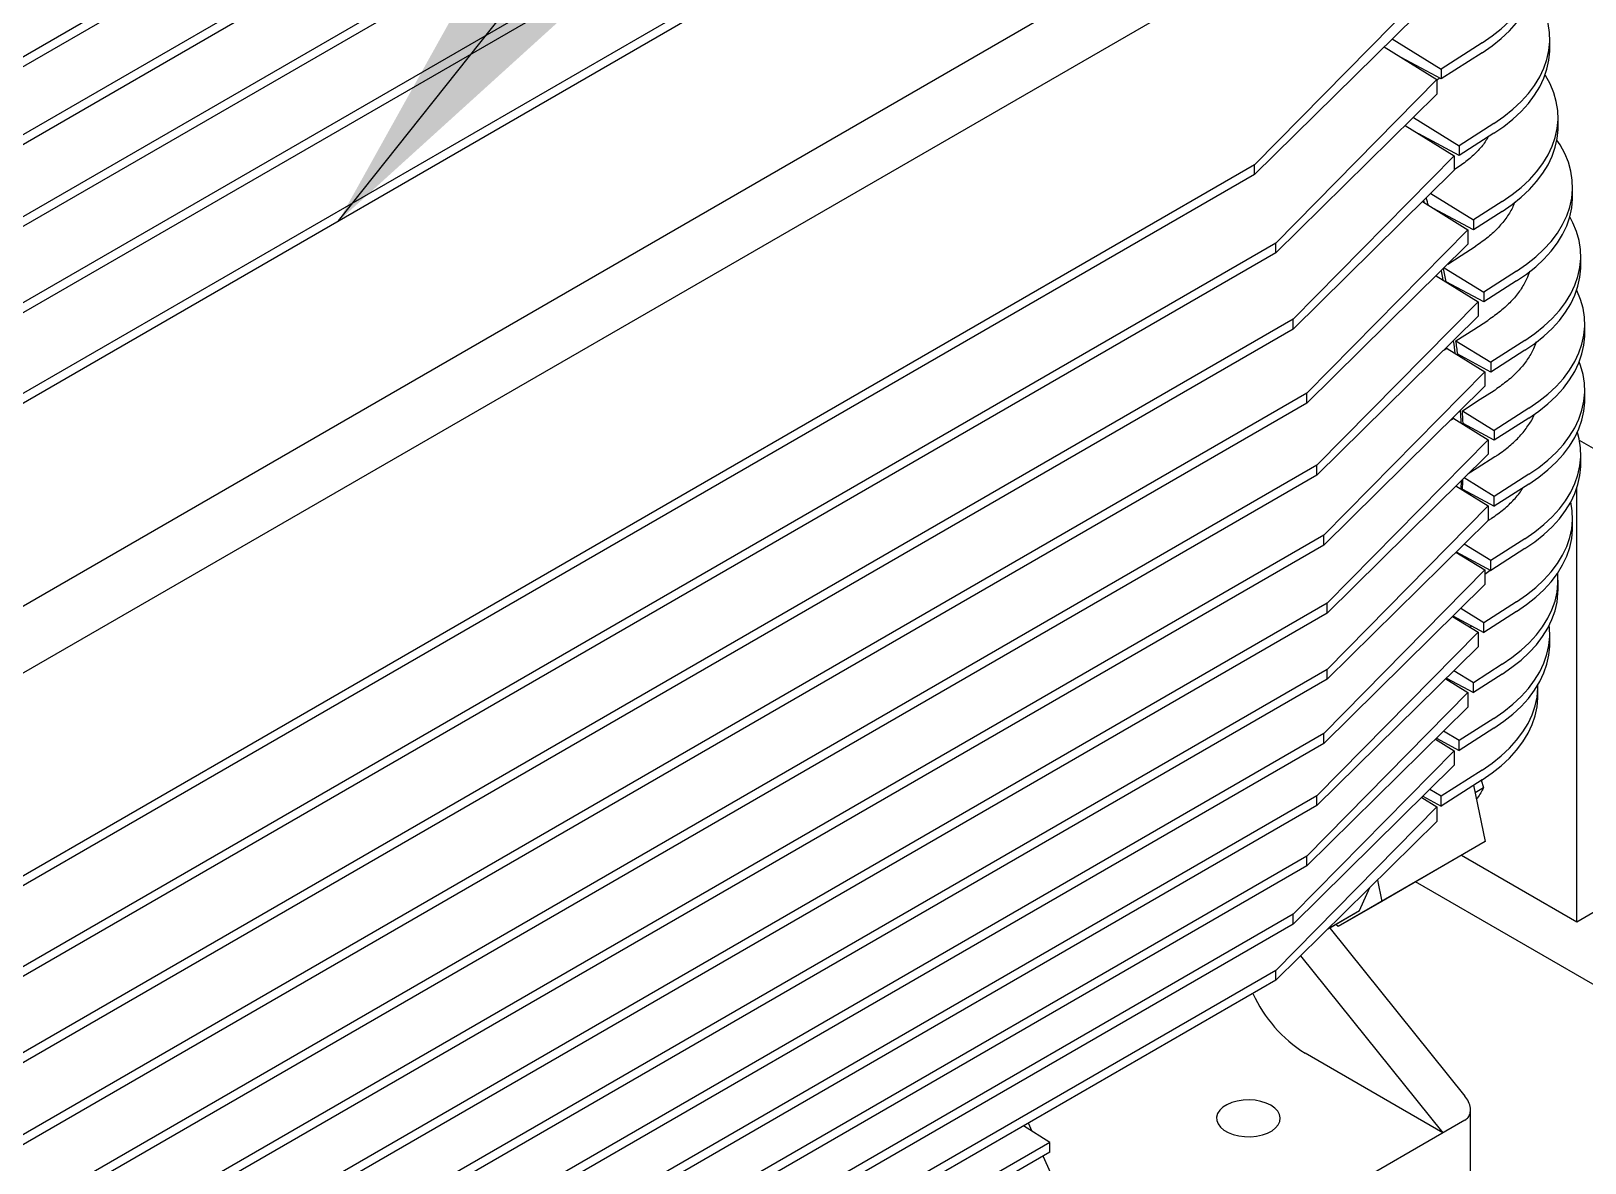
# Model space of a CAD drawing. Header units: millimetres. Extents: x 1293 to 41893, y 1011 to 26911.
# Drawn here: x 7776.6 to 8109.4, y 21500.8 to 21743.2 of the extents above; entities that cross this region are included whole.
import ezdxf

# ---------------------------------------------------------------- set-up
doc = ezdxf.new("R2010")
doc.units = ezdxf.units.MM
doc.header["$LTSCALE"] = 50
doc.layers.add('CAPA_1', color=7, linetype='Continuous')
doc.dimstyles.new('SLDDIMSTYLE3', dxfattribs={"dimtxt": 0.18, "dimasz": 100, "dimexe": 0, "dimexo": 0.0625, "dimgap": 0, "dimtad": 0, "dimtih": 1, "dimtoh": 1, "dimdec": 0, "dimrnd": 1e-09, "dimzin": 0, "dimdsep": 46, "dimtxsty": 'Standard', "dimsah": 1, "dimcen": 0.09, "dimadec": 0, "dimazin": 0, "dimtfac": 100, "dimtdec": 0, "dimtofl": 0, "dimtmove": 0, "dimatfit": 3, "dimfxl": 1, "dimfrac": 2, "dimtolj": 1, "dimtzin": 0, "dimarcsym": 0})

msp = doc.modelspace()

# ---------------------------------------------------------------- linework, layer by layer
at = {"color": 7, "linetype": 'Continuous', "lineweight": 25}
for p, q in [((7944.0095463, 21835.2315539), (7643.253462, 21661.6087621)), ((7945.8304665, 21834.180359), (7645.0743822, 21660.5575673)), ((7956.2660638, 21825.6524719), (7655.5099795, 21652.0296802)), ((7958.086984, 21824.6012771), (7657.3308997, 21650.9784853)), ((7968.5225813, 21815.1974623), (7667.7664971, 21641.5746705)), ((7970.3435016, 21814.1462674), (7669.5874173, 21640.5234756)), ((7980.7790989, 21803.8281037), (7680.0230146, 21630.2053119)), ((7982.6000191, 21802.7769088), (7681.8439348, 21629.154117)), ((7993.0356164, 21791.4922531), (7692.2795322, 21617.8694613)), ((7994.8565366, 21790.4410582), (7694.1004524, 21616.8182665)), ((8020.9111933, 21762.0232775), (7677.8672739, 21563.9882381)), ((8027.1029801, 21751.2987882), (7684.0590607, 21553.2637488)), ((8038.682928, 21714.531522), (8073.192134, 21749.5463466)), ((8073.192134, 21746.4248997), (8038.682928, 21712.4287905)), ((8068.1655723, 21741.4730749), (8078.631862, 21735.0089591)), ((8101.9098803, 21739.3037691), (8101.9098803, 21741.4065005)), ((8066.4235986, 21739.7570016), (8077.7474524, 21732.7632431)), ((8087.3966894, 21740.6284665), (8078.631862, 21735.0089591)), ((8087.3966894, 21738.525735), (8078.631862, 21732.9062276)), ((8078.631862, 21732.9062276), (8070.0862502, 21737.4949007)), ((8078.631862, 21735.0089591), (8078.631862, 21732.9062276)), ((8043.2382464, 21697.7484185), (8077.7474524, 21732.7632431)), ((8077.7474524, 21732.7632431), (8077.7474524, 21729.6417962)), ((8078.3078557, 21733.0802068), (8077.7965032, 21732.6669356)), ((8077.7474524, 21729.6417962), (8043.2382464, 21695.6456871)), ((8070.957859, 21722.9531533), (8081.4658096, 21716.4633071)), ((8072.7036403, 21724.6729776), (8082.5015568, 21718.6216577)), ((8089.9233054, 21723.3800596), (8082.5015568, 21718.6216577)), ((8103.6773743, 21722.5776265), (8103.6773743, 21724.6803579)), ((8082.5015568, 21716.5189263), (8073.8802762, 21721.1482306)), ((8089.9233054, 21721.2773281), (8082.5015568, 21716.5189263)), ((8082.5015568, 21718.6216577), (8082.5015568, 21716.5189263)), ((8046.9566036, 21681.4484825), (8081.4658096, 21716.4633071)), ((8081.4658096, 21716.4633071), (8081.4658096, 21713.3418602)), ((8038.682928, 21714.531522), (7737.9268437, 21540.9087302)), ((8038.682928, 21712.4287905), (7737.9268437, 21538.8059987)), ((8038.682928, 21712.4287905), (8038.682928, 21714.531522)), ((8081.4658096, 21713.3418602), (8046.9566036, 21679.3457511)), ((8081.7272786, 21713.6365069), (8081.4658096, 21713.4682009)), ((8076.4049704, 21708.3562676), (8085.5431619, 21702.7124024)), ((8106.7894631, 21707.6767975), (8106.7894631, 21709.7795289)), ((8074.6562943, 21706.6335915), (8084.3923603, 21700.6204713)), ((8074.8952541, 21706.8689984), (8075.0251758, 21706.4057655)), ((8085.5431619, 21700.609671), (8076.8643541, 21705.2698653)), ((8091.6907995, 21706.653917), (8085.5431619, 21702.7124024)), ((8091.6907995, 21704.5511856), (8085.5431619, 21700.609671)), ((8085.5431619, 21702.7124024), (8085.5431619, 21700.609671)), ((8049.8831543, 21665.6056467), (8084.3923603, 21700.6204713)), ((8084.3923603, 21700.6204713), (8084.3923603, 21697.4990244)), ((8043.2382464, 21697.7484185), (7742.4821621, 21524.1256268)), ((8043.2382464, 21695.6456871), (7742.4821621, 21522.0228953)), ((8043.2382464, 21695.6456871), (8043.2382464, 21697.7484185)), ((8084.3923603, 21697.4990244), (8049.8831543, 21663.5029153)), ((8108.5405, 21692.8345008), (8108.5405, 21694.9372323)), ((8078.6160411, 21691.8085899), (8079.0175193, 21689.8740942)), ((8079.3145254, 21692.4966889), (8087.7942122, 21687.2595247)), ((8094.8028883, 21691.753088), (8087.7942122, 21687.2595247)), ((8077.5637601, 21690.7719547), (8086.5603764, 21685.2155282)), ((8087.7942122, 21685.1567932), (8079.7433256, 21689.4798174)), ((8094.8028883, 21689.6503566), (8087.7942122, 21685.1567932)), ((8052.0511704, 21650.2007036), (8086.5603764, 21685.2155282)), ((8086.5603764, 21685.2155282), (8086.5603764, 21682.0940813)), ((8087.7942122, 21687.2595247), (8087.7942122, 21685.1567932)), ((8086.5603764, 21682.0940813), (8052.0511704, 21648.0979721)), ((8046.9566036, 21681.4484825), (7746.2005193, 21507.8256908)), ((8046.9566036, 21679.3457511), (7746.2005193, 21505.7229593)), ((8046.9566036, 21679.3457511), (8046.9566036, 21681.4484825)), ((8109.402471, 21678.3329416), (8109.402471, 21680.4356731)), ((8079.9489496, 21675.2032401), (8079.0228214, 21674.6685977)), ((8079.9489496, 21675.2032401), (8087.9933091, 21670.2349397)), ((8081.8236318, 21676.8536146), (8089.2810326, 21672.2478275)), ((8096.5539252, 21676.9107913), (8089.2810326, 21672.2478275)), ((8089.2810326, 21670.145096), (8082.1873775, 21673.9541228)), ((8096.5539252, 21674.8080599), (8089.2810326, 21670.145096)), ((8089.2810326, 21672.2478275), (8089.2810326, 21670.145096)), ((8053.4841031, 21635.2201151), (8087.9933091, 21670.2349397)), ((8087.9933091, 21670.2349397), (8087.9933091, 21667.1134928)), ((8049.8831543, 21665.6056467), (7749.12707, 21491.982855)), ((8049.8831543, 21663.5029153), (8049.8831543, 21665.6056467)), ((8087.9933091, 21667.1134928), (8053.4841031, 21633.1173836)), ((8109.402471, 21664.1795675), (8109.402471, 21666.282299)), ((8049.8831543, 21663.5029153), (7749.12707, 21489.8801235)), ((8083.2165123, 21661.8697935), (8090.0203703, 21657.6676428)), ((8097.4158962, 21662.4092322), (8090.0203703, 21657.6676428)), ((8081.3781525, 21660.1959164), (8080.3954809, 21659.6286321)), ((8081.3781525, 21660.1959164), (8088.706128, 21655.670064)), ((8090.0203703, 21655.5649114), (8083.3345571, 21659.1549423)), ((8097.4158962, 21660.3065007), (8090.0203703, 21655.5649114)), ((8054.196922, 21620.6552394), (8088.706128, 21655.670064)), ((8088.706128, 21655.670064), (8088.706128, 21652.5486171)), ((8090.0203703, 21657.6676428), (8090.0203703, 21655.5649114)), ((8108.232462, 21655.5673701), (8176.0345562, 21616.4260542)), ((8088.706128, 21652.5486171), (8054.196922, 21618.552508)), ((8108.5405, 21650.3743786), (8108.5405, 21652.47711)), ((8052.0511704, 21650.2007036), (7751.2950861, 21476.5779118)), ((8052.0511704, 21648.0979721), (8052.0511704, 21650.2007036)), ((8097.4158962, 21648.2558581), (8090.0203703, 21643.5142687)), ((8052.0511704, 21648.0979721), (7751.2950861, 21474.4751804)), ((8081.8229804, 21645.7678109), (8088.706128, 21641.5166899)), ((8082.9605683, 21646.8884847), (8082.892313, 21645.1073772)), ((8083.2165123, 21645.0649538), (8090.0203703, 21641.4115373)), ((8090.0203703, 21643.5142687), (8083.5757687, 21647.494538)), ((8097.4158962, 21646.1531266), (8090.0203703, 21641.4115373)), ((8107.6809007, 21552.4572768), (8107.6809007, 21645.2274335)), ((8090.0203703, 21641.4115373), (8090.0203703, 21643.5142687)), ((8054.196922, 21606.5018653), (8088.706128, 21641.5166899)), ((8088.706128, 21638.395243), (8054.196922, 21604.3991339)), ((8088.9905109, 21638.5356383), (8088.583346, 21638.2742866)), ((8088.706128, 21641.5166899), (8088.706128, 21638.395243)), ((8106.7894631, 21636.9099271), (8106.7894631, 21639.0126586)), ((8053.4841031, 21635.2201151), (7752.7280188, 21461.5973233)), ((8053.4841031, 21633.1173836), (8053.4841031, 21635.2201151)), ((8053.4841031, 21633.1173836), (7752.7280188, 21459.4945918)), ((8081.8050458, 21631.5967689), (8087.9933091, 21627.7748175)), ((8081.8724065, 21631.6631281), (8089.2810326, 21627.6849738)), ((8089.2810326, 21629.7877052), (8083.5571668, 21633.3228387)), ((8096.5539252, 21634.4506691), (8089.2810326, 21629.7877052)), ((8096.5539252, 21632.3479377), (8089.2810326, 21627.6849738)), ((8089.2810326, 21627.6849738), (8089.2810326, 21629.7877052)), ((8053.4841031, 21592.7599929), (8087.9933091, 21627.7748175)), ((8087.9933091, 21627.7748175), (8087.9933091, 21624.6533706)), ((8087.9933091, 21626.8902036), (8089.1223053, 21627.7213105)), ((8103.6773743, 21623.504008), (8103.6773743, 21625.6067394)), ((8087.9933091, 21624.6533706), (8053.4841031, 21590.6572614)), ((8054.196922, 21620.6552394), (7753.4408377, 21447.0324476)), ((8054.196922, 21618.552508), (7753.4408377, 21444.9297162)), ((8054.196922, 21618.552508), (8054.196922, 21620.6552394)), ((8087.7942122, 21616.4926543), (8082.824874, 21619.5617818)), ((8094.8028883, 21620.9862177), (8087.7942122, 21616.4926543)), ((8094.8028883, 21618.8834862), (8087.7942122, 21614.3899229)), ((8081.0741087, 21617.8370477), (8086.5603764, 21614.4486578)), ((8081.1800935, 21617.9414566), (8087.7942122, 21614.3899229)), ((8084.7968084, 21615.5378602), (8085.1539438, 21615.807648)), ((8087.7942122, 21614.3899229), (8087.7942122, 21616.4926543)), ((8052.0511704, 21579.4338332), (8086.5603764, 21614.4486578)), ((8086.5603764, 21614.4486578), (8086.5603764, 21611.3272109)), ((8101.9098803, 21611.9234024), (8101.9098803, 21614.0261339)), ((8086.5603764, 21611.3272109), (8052.0511704, 21577.3311018)), ((8054.196922, 21606.5018653), (7753.4408377, 21432.8790736)), ((8054.196922, 21604.3991339), (8054.196922, 21606.5018653)), ((8085.5431619, 21603.6387839), (8081.3713574, 21606.2153443)), ((8091.6907995, 21607.5802985), (8085.5431619, 21603.6387839)), ((8091.6907995, 21605.477567), (8085.5431619, 21601.5360525)), ((8054.196922, 21604.3991339), (7753.4408377, 21430.7763421)), ((8079.6226813, 21604.4926682), (8084.3923603, 21601.5468528)), ((8079.7688353, 21604.6366493), (8085.5431619, 21601.5360525)), ((8085.5431619, 21601.5360525), (8085.5431619, 21603.6387839)), ((8099.3832642, 21600.8650611), (8099.3832642, 21602.9677926)), ((8049.8831543, 21566.5320282), (8084.3923603, 21601.5468528)), ((8084.3923603, 21598.4254059), (8049.8831543, 21564.4292968)), ((8084.3923603, 21601.5468528), (8084.3923603, 21598.4254059)), ((8089.9233054, 21595.9996929), (8082.5015568, 21591.2412911)), ((8053.4841031, 21592.7599929), (7752.7280188, 21419.1372011)), ((8053.4841031, 21590.6572614), (8053.4841031, 21592.7599929)), ((8077.6239634, 21591.7576443), (8082.5015568, 21589.1385596)), ((8082.5015568, 21591.2412911), (8079.1813616, 21593.2918865)), ((8089.9233054, 21593.8969615), (8082.5015568, 21589.1385596)), ((8053.4841031, 21590.6572614), (7752.7280188, 21417.0344696)), ((8046.9566036, 21554.0681159), (8081.4658096, 21589.0829405)), ((8077.4355803, 21591.5720622), (8081.4658096, 21589.0829405)), ((8081.4658096, 21589.0829405), (8081.4658096, 21585.9614936)), ((8082.5015568, 21589.1385596), (8082.5015568, 21591.2412911)), ((8081.4658096, 21585.9614936), (8046.9566036, 21551.9653844)), ((8087.3966894, 21584.9413517), (8078.631862, 21579.3218443)), ((8087.3966894, 21582.8386202), (8078.631862, 21577.2191128)), ((8085.6015117, 21581.6876547), (8088.0702709, 21569.6230206)), ((8087.1843713, 21582.8186213), (8087.7286885, 21581.1277861)), ((8052.0511704, 21579.4338332), (7751.2950861, 21405.8110415)), ((8052.0511704, 21577.3311018), (8052.0511704, 21579.4338332)), ((8074.4891077, 21579.0885241), (8077.7474524, 21577.0761283)), ((8074.7223997, 21579.3183474), (8078.631862, 21577.2191128)), ((8078.631862, 21579.3218443), (8076.2310814, 21580.8045974)), ((8078.631862, 21577.2191128), (8078.631862, 21579.3218443)), ((8087.7286885, 21581.1277861), (8085.9287066, 21580.0886787)), ((8052.0511704, 21577.3311018), (7751.2950861, 21403.70831)), ((8043.2382464, 21542.0613037), (8077.7474524, 21577.0761283)), ((8077.7474524, 21577.0761283), (8077.7474524, 21573.9546814)), ((8077.7474524, 21573.9546814), (8043.2382464, 21539.9585723)), ((8088.0702709, 21569.6230206), (8065.9142584, 21556.8326269)), ((8088.0702709, 21569.6230206), (8078.7369375, 21564.2332504)), ((8049.8831543, 21566.5320282), (7749.12707, 21392.9092365)), ((8049.8831543, 21564.4292968), (8049.8831543, 21566.5320282)), ((8083.0088273, 21566.7001616), (8107.6809007, 21552.4572768)), ((8049.8831543, 21564.4292968), (7749.12707, 21390.806505)), ((8078.7369375, 21564.2332504), (8056.580925, 21551.4428567)), ((8061.1430222, 21554.8479053), (8063.386854, 21559.8076022)), ((8064.9836128, 21561.3806197), (8065.9142584, 21556.8326269)), ((8176.829346, 21501.1893987), (8073.1796482, 21561.0250956)), ((8065.9142584, 21556.8326269), (8056.580925, 21551.4428567)), ((8107.6809007, 21552.4572768), (8113.6677381, 21555.9134045)), ((8046.9566036, 21554.0681159), (7746.2005193, 21380.4453241)), ((8046.9566036, 21551.9653844), (7746.2005193, 21378.3425927)), ((8046.9566036, 21551.9653844), (8046.9566036, 21554.0681159)), ((8054.4021405, 21550.9564771), (8061.1430222, 21554.8479053)), ((8054.786095, 21551.1769363), (8061.1430222, 21554.8479053)), ((8056.580925, 21551.4428567), (8056.0546583, 21551.9095004)), ((8054.7855651, 21551.1776034), (8054.4016012, 21550.9559458)), ((8054.9042366, 21551.029087), (8083.7486377, 21515.1469262)), ((8048.552426, 21545.1937385), (8079.0345925, 21507.2742131)), ((8043.2382464, 21542.0613037), (7742.4821621, 21368.438512)), ((8043.2382464, 21539.9585723), (8043.2382464, 21542.0613037)), ((8043.2382464, 21539.9585723), (7742.4821621, 21366.3357805)), ((8079.0345925, 21507.2742131), (8049.4871967, 21524.3315617)), ((8084.9202106, 21489.0918633), (8084.9202106, 21512.1952581)), ((7994.8423075, 21505.2290076), (7989.1588359, 21508.7391931)), ((7991.0411152, 21507.5766731), (7990.2389259, 21509.3627158)), ((8083.7486377, 21509.9955735), (8004.5526782, 21464.2767192)), ((7994.8423075, 21505.2290076), (7781.7674641, 21382.2235187)), ((7994.8423075, 21503.1262761), (7994.8423075, 21505.2290076)), ((7994.8423075, 21503.1262761), (7781.7674641, 21380.1207873)), ((8009.2667234, 21466.9980796), (7993.411078, 21502.3000449))]:
    msp.add_line(p, q, dxfattribs=at)
at = {"color": 7, "linetype": 'Continuous', "lineweight": 25, "flags": 128}
for points in [[(8087.3966894, 21740.6284665), (8089.5405215, 21742.1060068), (8091.4958728, 21743.6682517), (8093.2527349, 21745.3072047), (8094.8021155, 21747.014477), (8096.1360841, 21748.7813302), (8097.2478129, 21750.5987206), (8098.1316116, 21752.457346), (8098.7829566, 21754.3476933), (8099.198514, 21756.2600868), (8099.3761567, 21758.1847379), (8099.3149755, 21760.1117957), (8099.0152836, 21762.0313964), (8098.478615, 21763.9337148), (8097.7077164, 21765.809014), (8096.7065338, 21767.6476953), (8095.4801916, 21769.4403477), (8094.0349668, 21771.1777954), (8092.3782566, 21772.8511457), (8090.5185408, 21774.4518334), (8088.4653382, 21775.9716655)], [(8087.3966894, 21738.525735), (8089.5405215, 21740.0032754), (8091.4958728, 21741.5655202), (8093.2527349, 21743.2044732), (8094.8021155, 21744.9117456), (8096.1360841, 21746.6785987), (8097.2478129, 21748.4959891), (8098.1316116, 21750.3546146), (8098.7829566, 21752.2449618), (8099.198514, 21754.1573553), (8099.3761567, 21756.0820065), (8099.3832642, 21756.5521759)], [(8089.9233054, 21723.3800596), (8092.0671375, 21724.8576), (8094.0224888, 21726.4198448), (8095.7793509, 21728.0587978), (8097.3287315, 21729.7660702), (8098.6627001, 21731.5329233), (8099.7744289, 21733.3503137), (8100.6582277, 21735.2089391), (8101.3095726, 21737.0992864), (8101.72513, 21739.0116799), (8101.9027727, 21740.9363311), (8101.8415915, 21742.8633888), (8101.5418996, 21744.7829895), (8101.005231, 21746.6853079), (8100.2343325, 21748.5606071), (8099.2331498, 21750.3992884), (8098.5409299, 21751.4567055)], [(8089.9233054, 21721.2773281), (8092.0671375, 21722.7548685), (8094.0224888, 21724.3171133), (8095.7793509, 21725.9560663), (8097.3287315, 21727.6633387), (8098.6627001, 21729.4301918), (8099.7744289, 21731.2475822), (8100.6582277, 21733.1062077), (8101.3095726, 21734.996555), (8101.72513, 21736.9089484), (8101.9027727, 21738.8335996), (8101.9098803, 21739.3037691)], [(8091.6907995, 21706.653917), (8093.8346316, 21708.1314574), (8095.7899829, 21709.6937022), (8097.546845, 21711.3326552), (8099.0962255, 21713.0399276), (8100.4301941, 21714.8067807), (8101.541923, 21716.6241711), (8102.4257217, 21718.4827966), (8103.0770667, 21720.3731438), (8103.492624, 21722.2855373), (8103.6702668, 21724.2101885), (8103.6090856, 21726.1372462), (8103.3093937, 21728.0568469), (8102.772725, 21729.9591653), (8102.0018265, 21731.8344645), (8101.0006439, 21733.6731458), (8100.9243776, 21733.7965219)], [(8091.6907995, 21704.5511856), (8093.8346316, 21706.0287259), (8095.7899829, 21707.5909707), (8097.546845, 21709.2299238), (8099.0962255, 21710.9371961), (8100.4301941, 21712.7040493), (8101.541923, 21714.5214397), (8102.4257217, 21716.3800651), (8103.0770667, 21718.2704124), (8103.492624, 21720.1828058), (8103.6702668, 21722.107457), (8103.6773743, 21722.5776265)], [(8094.8028883, 21691.753088), (8096.9467204, 21693.2306284), (8098.9020717, 21694.7928732), (8100.6589338, 21696.4318262), (8102.2083143, 21698.1390986), (8103.5422829, 21699.9059517), (8104.6540118, 21701.7233421), (8105.5378105, 21703.5819676), (8106.1891555, 21705.4723148), (8106.6047128, 21707.3847083), (8106.7823555, 21709.3093595), (8106.7211744, 21711.2364172), (8106.4214825, 21713.1560179), (8105.8848138, 21715.0583363), (8105.1139153, 21716.9336355), (8104.1127327, 21718.7723168), (8103.4312347, 21719.8143264)], [(8094.8028883, 21689.6503566), (8096.9467204, 21691.1278969), (8098.9020717, 21692.6901417), (8100.6589338, 21694.3290948), (8102.2083143, 21696.0363671), (8103.5422829, 21697.8032203), (8104.6540118, 21699.6206107), (8105.5378105, 21701.4792361), (8106.1891555, 21703.3695834), (8106.6047128, 21705.2819768), (8106.7823555, 21707.206628), (8106.7894631, 21707.6767975)], [(8096.5539252, 21676.9107913), (8098.6977573, 21678.3883317), (8100.6531086, 21679.9505765), (8102.4099707, 21681.5895295), (8103.9593513, 21683.2968019), (8105.2933199, 21685.063655), (8106.4050487, 21686.8810454), (8107.2888474, 21688.7396709), (8107.9401924, 21690.6300182), (8108.3557498, 21692.5424116), (8108.5333925, 21694.4670628), (8108.4722113, 21696.3941205), (8108.1725194, 21698.3137213), (8107.6358508, 21700.2160397), (8106.8649522, 21702.0913388), (8106.191273, 21703.3771376)], [(8080.0958208, 21693.2663677), (8082.9070534, 21695.0762597), (8085.8958382, 21697.0004882)], [(8096.5539252, 21674.8080599), (8098.6977573, 21676.2856002), (8100.6531086, 21677.8478451), (8102.4099707, 21679.4867981), (8103.9593513, 21681.1940704), (8105.2933199, 21682.9609236), (8106.4050487, 21684.778314), (8107.2888474, 21686.6369394), (8107.9401924, 21688.5272867), (8108.3557498, 21690.4396802), (8108.5333925, 21692.3643313), (8108.5405, 21692.8345008)], [(8097.4158962, 21662.4092322), (8099.5597283, 21663.8867725), (8101.5150795, 21665.4490173), (8103.2719417, 21667.0879704), (8104.8213222, 21668.7952427), (8106.1552908, 21670.5620959), (8107.2670196, 21672.3794862), (8108.1508184, 21674.2381117), (8108.8021634, 21676.128459), (8109.2177207, 21678.0408524), (8109.3953634, 21679.9655036), (8109.3341823, 21681.8925613), (8109.0344904, 21683.8121621), (8108.4978217, 21685.7144805), (8107.7269232, 21687.5897796), (8107.680501, 21687.6863703)], [(8081.8236318, 21676.8536146), (8085.6327011, 21679.2994462), (8088.6255335, 21681.2211754)], [(8097.4158962, 21660.3065007), (8099.5597283, 21661.7840411), (8101.5150795, 21663.3462859), (8103.2719417, 21664.9852389), (8104.8213222, 21666.6925113), (8106.1552908, 21668.4593644), (8107.2670196, 21670.2767548), (8108.1508184, 21672.1353802), (8108.8021634, 21674.0257275), (8109.2177207, 21675.938121), (8109.3953634, 21677.8627722), (8109.402471, 21678.3329416)], [(8081.2479457, 21676.8606379), (8081.3517394, 21676.1042208), (8081.6023285, 21674.1820919)], [(8097.4158962, 21648.2558581), (8099.5597283, 21649.7333984), (8101.5150795, 21651.2956433), (8103.2719417, 21652.9345963), (8104.8213222, 21654.6418686), (8106.1552908, 21656.4087218), (8107.2670196, 21658.2261122), (8108.1508184, 21660.0847376), (8108.8021634, 21661.9750849), (8109.2177207, 21663.8874784), (8109.3953634, 21665.8121295), (8109.3341823, 21667.7391873), (8109.0344904, 21669.658788), (8108.4978217, 21671.5611064), (8108.2203147, 21672.3076203)], [(8083.2165123, 21661.8697935), (8087.0281044, 21664.3140667), (8090.0229257, 21666.2345677)], [(8082.7398407, 21661.938135), (8082.8533839, 21659.8076156), (8082.8779333, 21659.2696324)], [(8097.4158962, 21646.1531266), (8099.5597283, 21647.630667), (8101.5150795, 21649.1929118), (8103.2719417, 21650.8318648), (8104.8213222, 21652.5391372), (8106.1552908, 21654.3059903), (8107.2670196, 21656.1233807), (8108.1508184, 21657.9820062), (8108.8021634, 21659.8723534), (8109.2177207, 21661.7847469), (8109.3953634, 21663.7093981), (8109.402471, 21664.1795675)], [(8096.5539252, 21634.4506691), (8098.6977573, 21635.9282095), (8100.6531086, 21637.4904543), (8102.4099707, 21639.1294073), (8103.9593513, 21640.8366797), (8105.2933199, 21642.6035328), (8106.4050487, 21644.4209232), (8107.2888474, 21646.2795487), (8107.9401924, 21648.1698959), (8108.3557498, 21650.0822894), (8108.5333925, 21652.0069406), (8108.4722113, 21653.9339983), (8108.1725194, 21655.853599), (8107.8143169, 21657.2112126)], [(8090.1413476, 21652.0080548), (8086.3295452, 21649.5639114), (8084.458632, 21648.3642746)], [(8096.5539252, 21632.3479377), (8098.6977573, 21633.825478), (8100.6531086, 21635.3877228), (8102.4099707, 21637.0266759), (8103.9593513, 21638.7339482), (8105.2933199, 21640.5008014), (8106.4050487, 21642.3181918), (8107.2888474, 21644.1768172), (8107.9401924, 21646.0671645), (8108.3557498, 21647.9795579), (8108.5333925, 21649.9042091), (8108.5405, 21650.3743786)], [(8094.8028883, 21620.9862177), (8096.9467204, 21622.463758), (8098.9020717, 21624.0260028), (8100.6589338, 21625.6649559), (8102.2083143, 21627.3722282), (8103.5422829, 21629.1390814), (8104.6540118, 21630.9564717), (8105.5378105, 21632.8150972), (8106.1891555, 21634.7054445), (8106.6047128, 21636.6178379), (8106.7823555, 21638.5424891), (8106.7211744, 21640.4695468), (8106.427789, 21642.3602026)], [(8094.8028883, 21618.8834862), (8096.9467204, 21620.3610266), (8098.9020717, 21621.9232714), (8100.6589338, 21623.5622244), (8102.2083143, 21625.2694968), (8103.5422829, 21627.0363499), (8104.6540118, 21628.8537403), (8105.5378105, 21630.7123657), (8106.1891555, 21632.602713), (8106.6047128, 21634.5151065), (8106.7823555, 21636.4397577), (8106.7894631, 21636.9099271)], [(8091.6907995, 21607.5802985), (8093.8119463, 21609.0410301), (8095.7488677, 21610.5846889), (8097.4918675, 21612.2035475), (8099.0322204, 21613.8895018), (8100.3622155, 21615.6341122), (8101.4751947, 21617.4286451), (8102.3655866, 21619.2641172), (8103.028934, 21621.1313401), (8103.4619161, 21623.0209667), (8103.6623655, 21624.9235376), (8103.6292787, 21626.8295286), (8103.6031119, 21627.1259657)], [(8091.6907995, 21605.477567), (8093.8119463, 21606.9382986), (8095.7488677, 21608.4819575), (8097.4918675, 21610.100816), (8099.0322204, 21611.7867704), (8100.3622155, 21613.5313807), (8101.4751947, 21615.3259136), (8102.3655866, 21617.1613857), (8103.028934, 21619.0286087), (8103.4619161, 21620.9182353), (8103.6623655, 21622.8208062), (8103.6773743, 21623.504008)], [(8089.9233054, 21595.9996929), (8092.0671375, 21597.4772333), (8094.0224888, 21599.0394781), (8095.7793509, 21600.6784311), (8097.3287315, 21602.3857035), (8098.6627001, 21604.1525566), (8099.7744289, 21605.969947), (8100.6582277, 21607.8285725), (8101.3095726, 21609.7189198), (8101.72513, 21611.6313132), (8101.9027727, 21613.5559644), (8101.8415915, 21615.4830221), (8101.7935744, 21615.9269528)], [(8089.9233054, 21593.8969615), (8092.0671375, 21595.3745018), (8094.0224888, 21596.9367467), (8095.7793509, 21598.5756997), (8097.3287315, 21600.282972), (8098.6627001, 21602.0498252), (8099.7744289, 21603.8672156), (8100.6582277, 21605.725841), (8101.3095726, 21607.6161883), (8101.72513, 21609.5285818), (8101.9027727, 21611.4532329), (8101.9098803, 21611.9234024)], [(8087.3966894, 21584.9413517), (8089.5405215, 21586.418892), (8091.4958728, 21587.9811369), (8093.2527349, 21589.6200899), (8094.8021155, 21591.3273622), (8096.1360841, 21593.0942154), (8097.2478129, 21594.9116058), (8098.1316116, 21596.7702312), (8098.7829566, 21598.6605785), (8099.198514, 21600.572972), (8099.3761567, 21602.4976231), (8099.3818595, 21603.1768226)], [(8087.3966894, 21582.8386202), (8089.5405215, 21584.3161606), (8091.4958728, 21585.8784054), (8093.2527349, 21587.5173584), (8094.8021155, 21589.2246308), (8096.1360841, 21590.9914839), (8097.2478129, 21592.8088743), (8098.1316116, 21594.6674998), (8098.7829566, 21596.557847), (8099.198514, 21598.4702405), (8099.3761567, 21600.3948917), (8099.3832642, 21600.8650611)], [(8042.1943292, 21513.1659583), (8041.1925682, 21513.6434467), (8040.052376, 21514.0028614), (8038.8149624, 21514.2312123), (8037.5250505, 21514.3202461), (8036.2292612, 21514.266745), (8034.9744277, 21514.0726426), (8033.8059029, 21513.7449543), (8032.7659203, 21513.2955236), (8031.8920677, 21512.7405941), (8031.2159284, 21512.1002224), (8030.7619397, 21511.3975532), (8030.5465101, 21510.6579827), (8030.5774257, 21509.9082411), (8030.8535691, 21509.1754258), (8031.3649598, 21508.4860229), (8032.0931148, 21507.864949), (8033.0117167, 21507.3346514), (8034.0875648, 21506.9142964), (8035.2817752, 21506.6190769), (8036.551186, 21506.4596627), (8037.8499173, 21506.4418155), (8039.1310297, 21506.5661804), (8040.3482204, 21506.8282624), (8041.4574969, 21507.2185894), (8042.4187672, 21507.7230537), (8043.1972884, 21508.3234229), (8043.7649227, 21508.9979979), (8044.1011543, 21509.7223979), (8044.193831, 21510.4704411), (8044.0396031, 21511.2150914), (8043.644045, 21511.9294351), (8043.021453, 21512.587654), (8042.1943292, 21513.1659583)]]:
    msp.add_lwpolyline(points, dxfattribs=at)
at = {"color": 7, "linetype": 'Continuous', "lineweight": 25}
for centre, radius, start, end in [((7840.3068674, 21641.6327444), 244.1921157, 15.228527467, 15.631983274), ((7862.3026574, 21646.889341), 221.5725454, 11.082317038, 11.838707241), ((7886.9122704, 21650.9291233), 196.6278669, 6.724728388, 7.576247347), ((7912.1059248, 21653.0697188), 171.3367283, 2.035354411, 2.944080287), ((7936.8123781, 21653.058212), 146.6221766, 356.874912619, 357.726485465), ((8080.176295, 21571.3442999), 32.4250646, 218.458510504, 218.794431218), ((8065.5046707, 21549.6199752), 29.9343169, 204.697292587, 237.650165224)]:
    msp.add_arc(centre, radius, start, end, dxfattribs=at)
for points, knots in [([(8088.7311018, 21720.5129552), (8088.5184809, 21720.1490752), (8087.8828704, 21719.0612895), (8086.3789601, 21717.3502951), (8084.2906508, 21715.3940555), (8082.5819109, 21714.2224764), (8081.7272786, 21713.6365069)], [0, 0, 0, 0, 0.1435661245, 0.4291776488, 0.7145011552, 1, 1, 1, 1]), ([(8094.3569226, 21706.524878), (8094.2536213, 21706.2255565), (8093.8754518, 21705.1297888), (8092.7456865, 21703.3069402), (8090.9784209, 21701.0977917), (8088.7828897, 21699.0109835), (8086.9921746, 21697.7576892), (8086.0960793, 21697.1305258)], [0, 0, 0, 0, 0.0860340154, 0.3149566232, 0.5430619691, 0.771342747, 1, 1, 1, 1]), ([(8085.8958382, 21697.0004882), (8085.9333423, 21697.0246925), (8086.0003139, 21697.0679146), (8086.0668177, 21697.1113946), (8086.0960793, 21697.1305258)], [0, 0, 0, 0, 0.55999999993, 1, 1, 1, 1]), ([(8097.5490911, 21691.6833309), (8097.3674443, 21691.1368417), (8096.9181277, 21689.7850607), (8095.6757547, 21687.7146676), (8093.9077893, 21685.5014659), (8091.73958, 21683.4130494), (8089.9714628, 21682.1534354), (8089.0863387, 21681.5228693)], [0, 0, 0, 0, 0.1463248302, 0.3619451334, 0.5741615727, 0.7868241845, 1, 1, 1, 1]), ([(8088.6255335, 21681.2211754), (8088.7122067, 21681.2771327), (8088.8669802, 21681.3770566), (8089.0193125, 21681.4783154), (8089.0863387, 21681.5228693)], [0, 0, 0, 0, 0.5599999997, 1, 1, 1, 1]), ([(8098.9773388, 21676.602078), (8098.807572, 21676.1036208), (8098.3693724, 21674.8170105), (8097.1602715, 21672.8101166), (8095.4114759, 21670.6102619), (8093.2502938, 21668.5166424), (8091.4873409, 21667.2506481), (8090.6040264, 21666.616331)], [0, 0, 0, 0, 0.1357921516, 0.3505047087, 0.5661044713, 0.7825998602, 1, 1, 1, 1]), ([(8090.0229257, 21666.2345677), (8090.1324306, 21666.305267), (8090.3279757, 21666.4315161), (8090.5196773, 21666.5598596), (8090.6040264, 21666.616331)], [0, 0, 0, 0, 0.5599979995, 1, 1, 1, 1]), ([(8090.7225143, 21652.3897773), (8091.60746, 21653.0255127), (8093.3733345, 21654.2940979), (8095.5430967, 21656.3911081), (8097.2743411, 21658.5970426), (8098.3111092, 21660.2270984), (8098.6366854, 21661.1271813), (8098.677713, 21661.2406055)], [0, 0, 0, 0, 0.2430087593, 0.4849144646, 0.7257222335, 0.9654368075, 1, 1, 1, 1]), ([(8090.7225143, 21652.3897773), (8090.6150572, 21652.3179614), (8090.423169, 21652.1897182), (8090.22746, 21652.0635632), (8090.1413476, 21652.0080548)], [0, 0, 0, 0, 0.5599980178, 1, 1, 1, 1]), ([(8089.4514651, 21638.8372403), (8090.3424144, 21639.4693814), (8092.1218416, 21640.7319101), (8094.2588087, 21642.8341906), (8095.6138567, 21644.3813568), (8096.1053697, 21645.2496774), (8096.1615361, 21645.3489025)], [0, 0, 0, 0, 0.3204858388, 0.6400827184, 0.9588713712, 1, 1, 1, 1]), ([(8089.4514651, 21638.8372403), (8089.3660666, 21638.7805869), (8089.2135692, 21638.6794201), (8089.0586676, 21638.5795717), (8088.9905109, 21638.5356383)], [0, 0, 0, 0, 0.5600000002, 1, 1, 1, 1]), ([(8087.7286885, 21581.1277861), (8087.3355568, 21580.4405862), (8086.9148365, 21579.7051609), (8086.2431733, 21578.8248694), (8086.1991292, 21578.7671445)], [0, 0, 0, 0, 0.9344252112, 1, 1, 1, 1]), ([(8083.7486377, 21509.9955735), (8083.9896038, 21510.1740102), (8084.4964274, 21510.5493159), (8084.8994131, 21511.4581887), (8084.9623123, 21512.6153982), (8084.6028087, 21513.9214986), (8084.0284953, 21514.7454315), (8083.7486377, 21515.1469262)], [0, 0, 0, 0, 0.1644131003, 0.3458099267, 0.5408998342, 0.7762847992, 1, 1, 1, 1])]:
    msp.add_open_spline(points, degree=3, knots=knots, dxfattribs=at)

# ---------------------------------------------------------------- leaders
at = {"layer": 'CAPA_1'}
msp.add_leader([(7842.5115196, 21702.4941519), (8891.840752, 23023.1163612)], dimstyle='SLDDIMSTYLE3', dxfattribs=at)

doc.saveas('drawing.dxf')
